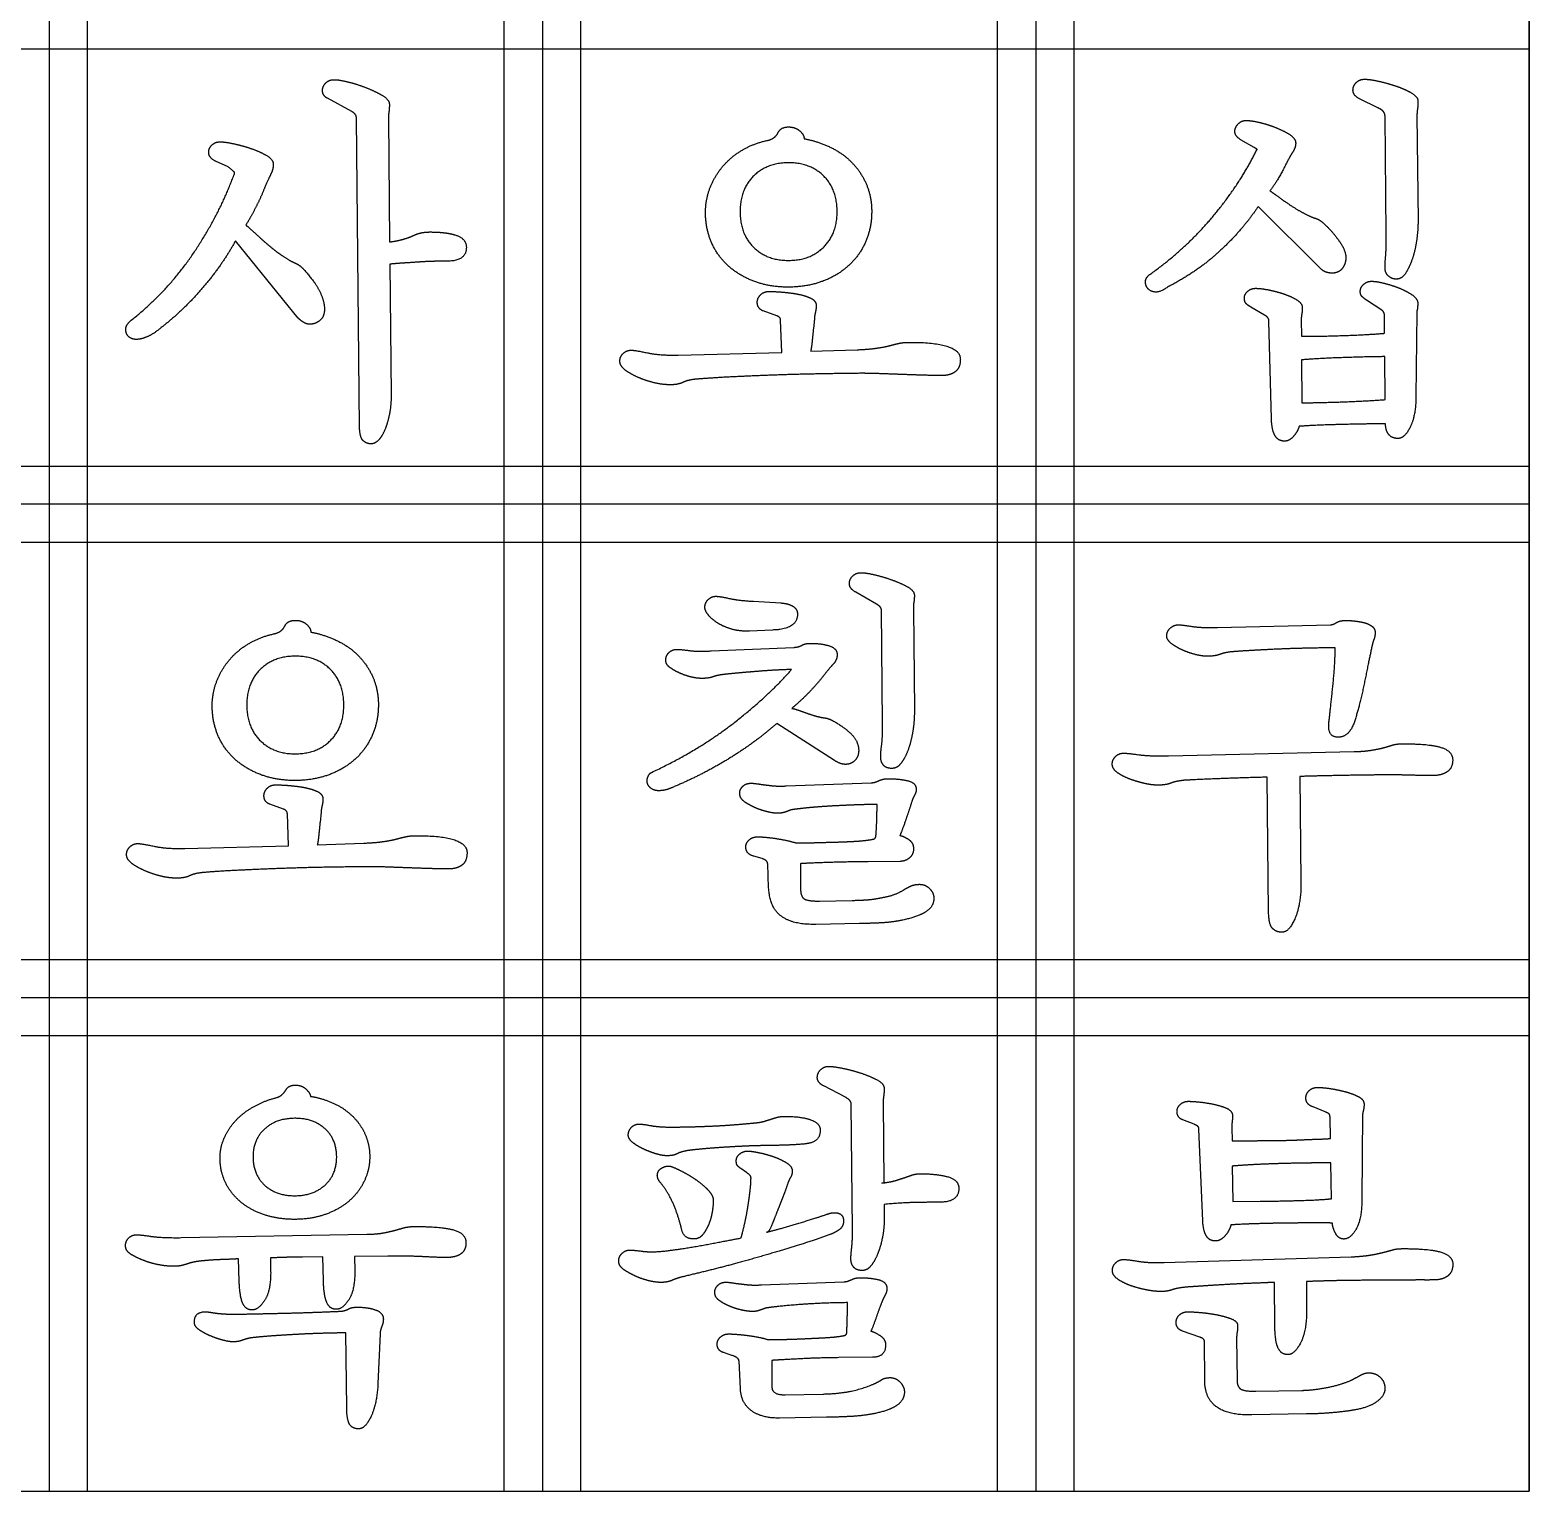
# Model space of a CAD drawing. Header units: millimetres. Extents: x -5 to 270, y -5 to 125.
# Drawn here: x 209.2 to 270, y 0 to 59.2 of the extents above; entities that cross this region are included whole.
import ezdxf

# ---------------------------------------------------------------- set-up
doc = ezdxf.new("R2010")
doc.units = ezdxf.units.MM
doc.layers.get('0').update_dxf_attribs({"linetype": 'CONTINUOUS'})

msp = doc.modelspace()

# ---------------------------------------------------------------- linework, layer by layer
for p, q in [((210, 120), (210, 0)), ((211.55, 120), (211.55, 0)), ((228.45, 0), (228.45, 120)), ((230, 120), (230, 0)), ((231.55, 120), (231.55, 0)), ((248.45, 0), (248.45, 120)), ((250, 120), (250, 0)), ((251.55, 120), (251.55, 0)), ((270, 120), (270, 0)), ((270, 58.45), (150, 58.45)), ((222.27, 55.923), (221.281, 56.455)), ((263.865, 56.076), (263.133, 56.432)), ((222.587, 43.13), (222.461, 55.655)), ((223.756, 55.652), (223.806, 50.633)), ((264.211, 50.945), (264.163, 55.734)), ((265.457, 55.762), (265.5, 51.488)), ((258.862, 54.463), (258.333, 54.765)), ((217.265, 53.677), (216.75, 53.906)), ((261.577, 49.525), (259.019, 52.069)), ((220.101, 47.547), (217.557, 50.679)), ((223.815, 49.733), (223.868, 44.447)), ((264.035, 47.862), (263.407, 48.272)), ((239.5, 47.639), (238.944, 47.841)), ((239.702, 46.152), (239.659, 47.458)), ((241.026, 47.531), (240.985, 47.105)), ((259.276, 47.668), (258.719, 47.994)), ((259.555, 43.465), (259.455, 47.421)), ((260.764, 47.465), (260.771, 46.811)), ((264.145, 46.93), (264.138, 47.665)), ((265.446, 47.772), (265.417, 44.369)), ((240.875, 46.199), (242.762, 46.262)), ((235.504, 46.05), (239.702, 46.152)), ((260.779, 45.853), (260.783, 44.111)), ((264.172, 44.242), (264.155, 45.984)), ((150, 41.55), (270, 41.55)), ((270, 40), (150, 40)), ((270, 38.45), (150, 38.45)), ((238.553, 36.066), (239.661, 35.999)), ((243.547, 35.952), (242.706, 36.433)), ((243.792, 31.11), (243.745, 35.715)), ((245.04, 35.743), (245.081, 31.653)), ((239.334, 34.901), (238.394, 34.86)), ((257.37, 35.005), (261.953, 35.115)), ((236.847, 34.054), (240.191, 34.196)), ((241.845, 29.613), (239.5, 31.111)), ((255.39, 29.805), (262.915, 29.975)), ((239.888, 28.582), (243.331, 28.711)), ((259.441, 23.48), (259.386, 28.935)), ((260.711, 28.966), (260.754, 24.703)), ((219.5, 27.639), (218.944, 27.841)), ((219.702, 26.152), (219.659, 27.458)), ((221.026, 27.531), (220.985, 27.105)), ((215.504, 26.05), (219.702, 26.152)), ((220.875, 26.199), (222.762, 26.262)), ((238.91, 25.634), (238.573, 25.736)), ((239.173, 24.449), (239.133, 25.419)), ((240.458, 25.43), (240.469, 24.376)), ((244.503, 25.524), (243.214, 25.511)), ((241.232, 23.915), (242.562, 23.942)), ((242.86, 23.004), (241.089, 22.97)), ((150, 21.55), (270, 21.55)), ((150, 20), (270, 20)), ((270, 18.45), (150, 18.45)), ((242.285, 15.961), (241.408, 16.418)), ((242.572, 10.607), (242.521, 15.671)), ((243.815, 15.76), (243.848, 12.489)), ((261.736, 15.369), (261.251, 15.57)), ((263.255, 15.287), (263.227, 11.845)), ((256.42, 14.868), (255.967, 15.041)), ((256.773, 10.946), (256.614, 14.671)), ((257.954, 14.735), (257.959, 14.194)), ((261.955, 14.292), (261.932, 15.166)), ((238.281, 12.909), (238.05, 13.068)), ((257.968, 13.172), (257.995, 11.734)), ((261.995, 11.85), (261.967, 13.304)), ((243.848, 12.489), (243.762, 12.484)), ((243.857, 11.619), (243.862, 11.124)), ((257.995, 11.734), (259.103, 11.745)), ((215.36, 10.27), (222.876, 10.406)), ((217.707, 8.503), (217.685, 9.413)), ((218.977, 9.447), (218.983, 8.898)), ((221.096, 9.493), (220.278, 9.485)), ((221.119, 8.533), (221.096, 9.493)), ((223.735, 9.52), (222.388, 9.506)), ((222.388, 9.506), (222.394, 8.93)), ((255.211, 9.262), (262.788, 9.493)), ((238.878, 8.356), (242.215, 8.483)), ((259.697, 6.656), (259.679, 8.459)), ((260.973, 8.491), (260.984, 7.422)), ((222.065, 3.368), (222.035, 6.411)), ((223.418, 6.373), (223.333, 4.356)), ((256.648, 6.24), (255.95, 6.486)), ((256.853, 4.464), (256.837, 6.086)), ((258.146, 6.174), (258.163, 4.506)), ((237.682, 5.499), (237.381, 5.604)), ((238.028, 4.148), (237.971, 5.271)), ((239.296, 5.294), (239.306, 4.211)), ((243.385, 5.42), (242.021, 5.406)), ((239.84, 3.901), (241.371, 3.932)), ((258.926, 4.046), (260.79, 4.08)), ((260.979, 3.124), (258.768, 3.086)), ((241.514, 2.99), (239.619, 2.956)), ((150, 0), (270, 0))]:
    msp.add_line(p, q)
msp.add_lwpolyline([(150, 0), (270, 0), (270, 120), (150, 120)], close=True)
for points in [[(221.215, 57.074), (221.347, 57.209), (221.538, 57.211)], [(221.538, 57.211), (221.749, 57.213), (222.12, 57.12)], [(262.993, 57.092), (263.125, 57.227), (263.316, 57.228)], [(263.316, 57.228), (263.528, 57.231), (263.875, 57.155)], [(263.875, 57.155), (264.222, 57.08), (264.57, 56.966)], [(221.085, 56.764), (221.083, 56.939), (221.215, 57.074)], [(221.281, 56.455), (221.087, 56.566), (221.085, 56.764)], [(222.12, 57.12), (222.49, 57.027), (222.844, 56.89)], [(222.844, 56.89), (223.197, 56.752), (223.495, 56.581)], [(223.495, 56.581), (223.793, 56.41), (223.795, 56.214)], [(262.863, 56.782), (262.861, 56.957), (262.993, 57.092)], [(263.133, 56.432), (262.865, 56.563), (262.863, 56.782)], [(264.57, 56.966), (264.918, 56.851), (265.206, 56.692)], [(265.206, 56.692), (265.495, 56.534), (265.497, 56.338)], [(222.421, 55.792), (222.382, 55.855), (222.27, 55.923)], [(223.795, 56.214), (223.797, 56.035), (223.776, 55.899)], [(264.114, 55.895), (264.066, 55.977), (263.865, 56.076)], [(265.477, 56.016), (265.456, 55.872), (265.457, 55.762)], [(265.497, 56.338), (265.499, 56.16), (265.477, 56.016)], [(222.461, 55.655), (222.46, 55.73), (222.421, 55.792)], [(223.776, 55.899), (223.755, 55.762), (223.756, 55.652)], [(258.073, 55.11), (258.072, 55.268), (258.201, 55.412)], [(258.201, 55.412), (258.331, 55.555), (258.527, 55.557)], [(258.527, 55.557), (258.727, 55.559), (259.052, 55.483)], [(259.052, 55.483), (259.376, 55.407), (259.696, 55.283)], [(264.163, 55.734), (264.162, 55.812), (264.114, 55.895)], [(238.106, 54.357), (238.573, 54.633), (239.132, 54.75)], [(239.132, 54.75), (239.431, 54.813), (239.551, 55.06)], [(239.551, 55.06), (239.664, 55.291), (239.977, 55.294)], [(239.977, 55.294), (240.249, 55.296), (240.435, 55.134)], [(240.435, 55.134), (240.62, 54.971), (240.607, 54.817)], [(240.607, 54.817), (241.096, 54.735), (241.62, 54.496)], [(258.333, 54.765), (258.075, 54.913), (258.073, 55.11)], [(259.696, 55.283), (260.015, 55.159), (260.277, 55)], [(260.277, 55), (260.538, 54.84), (260.54, 54.648)], [(216.47, 54.26), (216.468, 54.439), (216.603, 54.564)], [(216.75, 53.906), (216.472, 54.041), (216.47, 54.26)], [(216.603, 54.564), (216.737, 54.689), (216.924, 54.691)], [(216.924, 54.691), (217.121, 54.693), (217.467, 54.618)], [(217.467, 54.618), (217.814, 54.543), (218.166, 54.427)], [(218.166, 54.427), (218.517, 54.311), (218.802, 54.145)], [(218.802, 54.145), (219.087, 53.98), (219.089, 53.785)], [(237.308, 53.688), (237.638, 54.082), (238.106, 54.357)], [(241.62, 54.496), (242.144, 54.256), (242.523, 53.877)], [(257.198, 51.682), (258.294, 52.997), (258.96, 54.361)], [(258.972, 54.39), (258.954, 54.401), (258.862, 54.463)], [(258.96, 54.361), (258.99, 54.38), (258.972, 54.39)], [(260.424, 54.282), (260.305, 54.1), (260.169, 53.833)], [(260.54, 54.648), (260.542, 54.464), (260.424, 54.282)], [(217.513, 53.457), (217.487, 53.49), (217.265, 53.677)], [(219.089, 53.785), (219.091, 53.583), (218.994, 53.392)], [(236.792, 52.811), (236.977, 53.295), (237.308, 53.688)], [(239.961, 53.841), (239.07, 53.832), (238.537, 53.28)], [(241.395, 53.314), (240.849, 53.85), (239.961, 53.841)], [(242.523, 53.877), (242.903, 53.497), (243.123, 52.997)], [(260.169, 53.833), (259.853, 53.166), (259.498, 52.708)], [(215.823, 50.132), (216.875, 51.675), (217.49, 53.334)], [(217.49, 53.334), (217.54, 53.423), (217.513, 53.457)], [(218.994, 53.392), (218.897, 53.202), (218.721, 52.779)], [(238.537, 53.28), (238.004, 52.729), (238.013, 51.835)], [(241.949, 51.89), (241.94, 52.779), (241.395, 53.314)], [(243.123, 52.997), (243.344, 52.496), (243.35, 51.9)], [(218.721, 52.779), (218.552, 52.37), (218.359, 51.997)], [(236.613, 51.802), (236.608, 52.327), (236.792, 52.811)], [(259.498, 52.708), (259.75, 52.528), (260.139, 52.25)], [(218.359, 51.997), (218.167, 51.624), (217.977, 51.316)], [(236.874, 50.571), (236.62, 51.13), (236.613, 51.802)], [(238.013, 51.835), (238.022, 50.946), (238.568, 50.411)], [(241.422, 50.44), (241.958, 50.988), (241.949, 51.89)], [(243.35, 51.9), (243.357, 51.234), (243.114, 50.662)], [(254.663, 49.34), (256.102, 50.367), (257.198, 51.682)], [(259.019, 52.069), (258.417, 51.163), (257.511, 50.308)], [(260.139, 52.25), (260.528, 51.973), (260.893, 51.787)], [(260.893, 51.787), (261.161, 51.644), (261.323, 51.597)], [(217.977, 51.316), (218.085, 51.233), (218.307, 51.026)], [(261.323, 51.597), (261.485, 51.551), (261.629, 51.427)], [(261.629, 51.427), (261.976, 51.118), (262.273, 50.714)], [(265.5, 51.488), (265.503, 51.166), (265.453, 50.766)], [(217.557, 50.679), (216.993, 49.644), (216.143, 48.676)], [(218.307, 51.026), (218.528, 50.82), (218.713, 50.659)], [(218.713, 50.659), (218.897, 50.498), (219.097, 50.34)], [(223.806, 50.633), (224.052, 50.662), (224.316, 50.732)], [(224.316, 50.732), (224.579, 50.802), (224.704, 50.862)], [(224.704, 50.862), (224.859, 50.942), (225.031, 50.988)], [(225.031, 50.988), (225.203, 51.034), (225.391, 51.036)], [(225.391, 51.036), (225.724, 51.039), (225.986, 51.009)], [(225.986, 51.009), (226.249, 50.98), (226.452, 50.92)], [(226.452, 50.92), (226.913, 50.787), (226.917, 50.419)], [(237.587, 49.618), (237.129, 50.011), (236.874, 50.571)], [(243.114, 50.662), (242.87, 50.089), (242.417, 49.676)], [(262.273, 50.714), (262.57, 50.31), (262.573, 50.015)], [(264.189, 50.071), (264.216, 50.368), (264.211, 50.945)], [(265.453, 50.766), (265.402, 50.367), (265.293, 50.022)], [(213.331, 47.463), (214.771, 48.589), (215.823, 50.132)], [(219.097, 50.34), (219.296, 50.183), (219.438, 50.086)], [(219.438, 50.086), (219.738, 49.88), (219.951, 49.788)], [(225.732, 49.849), (225.484, 49.846), (225.134, 49.828)], [(226.161, 49.853), (225.979, 49.851), (225.732, 49.849)], [(226.917, 50.419), (226.922, 49.861), (226.161, 49.853)], [(238.568, 50.411), (239.113, 49.875), (240.001, 49.884)], [(240.001, 49.884), (240.886, 49.893), (241.422, 50.44)], [(257.511, 50.308), (256.604, 49.453), (255.347, 48.802)], [(262.573, 50.015), (262.576, 49.75), (262.432, 49.561)], [(264.164, 49.58), (264.162, 49.775), (264.189, 50.071)], [(265.293, 50.022), (265.185, 49.678), (265.024, 49.404)], [(219.951, 49.788), (220.164, 49.695), (220.304, 49.542)], [(220.304, 49.542), (220.753, 49.055), (220.957, 48.656)], [(224.499, 49.785), (224.135, 49.763), (223.815, 49.733)], [(225.134, 49.828), (224.864, 49.807), (224.499, 49.785)], [(238.655, 49.01), (238.045, 49.225), (237.587, 49.618)], [(242.417, 49.676), (241.964, 49.263), (241.352, 49.036)], [(254.45, 49.018), (254.448, 49.201), (254.663, 49.34)], [(262.031, 49.37), (261.755, 49.367), (261.577, 49.525)], [(262.432, 49.561), (262.288, 49.373), (262.031, 49.37)], [(264.303, 49.248), (264.166, 49.372), (264.164, 49.58)], [(264.626, 49.127), (264.441, 49.125), (264.303, 49.248)], [(265.024, 49.404), (264.863, 49.129), (264.626, 49.127)], [(216.143, 48.676), (215.292, 47.707), (214.315, 46.983)], [(220.957, 48.656), (221.161, 48.258), (221.165, 47.913)], [(240.012, 48.802), (239.266, 48.795), (238.655, 49.01)], [(238.842, 48.487), (238.974, 48.622), (239.165, 48.624)], [(239.165, 48.624), (239.43, 48.626), (239.756, 48.598)], [(241.352, 49.036), (240.74, 48.81), (240.012, 48.802)], [(254.572, 48.717), (254.452, 48.835), (254.45, 49.018)], [(255.347, 48.802), (254.887, 48.449), (254.572, 48.717)], [(258.46, 48.352), (258.458, 48.518), (258.595, 48.635)], [(258.595, 48.635), (258.732, 48.752), (258.913, 48.753)], [(258.913, 48.753), (259.103, 48.755), (259.418, 48.694)], [(259.418, 48.694), (259.732, 48.633), (260.02, 48.54)], [(263.158, 48.624), (263.156, 48.787), (263.29, 48.912)], [(263.248, 48.401), (263.159, 48.475), (263.158, 48.624)], [(263.29, 48.912), (263.424, 49.037), (263.611, 49.039)], [(263.611, 49.039), (263.807, 49.041), (264.12, 48.962)], [(264.12, 48.962), (264.434, 48.883), (264.721, 48.77)], [(264.721, 48.77), (265.009, 48.657), (265.248, 48.495)], [(238.711, 48.177), (238.71, 48.352), (238.842, 48.487)], [(238.944, 47.841), (238.714, 47.934), (238.711, 48.177)], [(239.756, 48.598), (240.082, 48.569), (240.363, 48.516)], [(240.363, 48.516), (240.644, 48.463), (240.871, 48.357)], [(240.871, 48.357), (241.097, 48.251), (241.099, 48.064)], [(241.099, 48.064), (241.101, 47.914), (241.07, 47.793)], [(258.547, 48.116), (258.461, 48.188), (258.46, 48.352)], [(258.719, 47.994), (258.633, 48.044), (258.547, 48.116)], [(260.02, 48.54), (260.308, 48.447), (260.556, 48.304)], [(260.556, 48.304), (260.803, 48.161), (260.804, 47.981)], [(263.407, 48.272), (263.336, 48.327), (263.248, 48.401)], [(265.248, 48.495), (265.486, 48.334), (265.488, 48.162)], [(265.488, 48.162), (265.49, 47.999), (265.468, 47.893)], [(213.11, 47.104), (213.117, 47.288), (213.331, 47.463)], [(220.347, 47.355), (220.237, 47.413), (220.101, 47.547)], [(220.984, 47.456), (220.8, 47.299), (220.577, 47.297)], [(221.165, 47.913), (221.168, 47.613), (220.984, 47.456)], [(239.659, 47.458), (239.657, 47.588), (239.5, 47.639)], [(241.07, 47.793), (241.039, 47.672), (241.026, 47.531)], [(259.409, 47.562), (259.363, 47.621), (259.276, 47.668)], [(259.455, 47.421), (259.454, 47.503), (259.409, 47.562)], [(260.785, 47.693), (260.763, 47.579), (260.764, 47.465)], [(260.804, 47.981), (260.806, 47.807), (260.785, 47.693)], [(264.138, 47.665), (264.136, 47.794), (264.035, 47.862)], [(265.468, 47.893), (265.446, 47.787), (265.446, 47.772)], [(213.223, 46.797), (213.102, 46.919), (213.11, 47.104)], [(213.712, 46.702), (213.408, 46.634), (213.223, 46.797)], [(214.315, 46.983), (214.017, 46.77), (213.712, 46.702)], [(220.577, 47.297), (220.457, 47.296), (220.347, 47.355)], [(240.985, 47.105), (240.955, 46.795), (240.929, 46.546)], [(260.771, 46.811), (261.497, 46.806), (262.473, 46.839)], [(262.473, 46.839), (263.449, 46.871), (264.145, 46.93)], [(233.27, 46.108), (233.403, 46.243), (233.594, 46.245)], [(233.594, 46.245), (233.744, 46.247), (234.257, 46.137)], [(240.929, 46.546), (240.902, 46.298), (240.875, 46.199)], [(242.762, 46.262), (243.241, 46.281), (243.552, 46.327)], [(243.552, 46.327), (243.862, 46.373), (244.052, 46.422)], [(244.052, 46.422), (244.241, 46.472), (244.427, 46.516)], [(244.427, 46.516), (244.612, 46.561), (244.811, 46.563)], [(244.811, 46.563), (246.937, 46.584), (246.944, 45.882)], [(233.14, 45.796), (233.138, 45.974), (233.27, 46.108)], [(233.372, 45.428), (233.142, 45.593), (233.14, 45.796)], [(234.257, 46.137), (234.77, 46.027), (235.504, 46.05)], [(246.944, 45.882), (246.947, 45.526), (246.738, 45.373)], [(262.468, 45.944), (261.489, 45.911), (260.779, 45.853)], [(264.155, 45.984), (263.447, 45.977), (262.468, 45.944)], [(233.901, 45.135), (233.601, 45.263), (233.372, 45.428)], [(234.541, 44.923), (234.2, 45.007), (233.901, 45.135)], [(236.239, 45.07), (235.893, 45.038), (235.702, 44.942)], [(237.679, 45.162), (236.881, 45.123), (236.239, 45.07)], [(239.354, 45.233), (238.476, 45.201), (237.679, 45.162)], [(241.133, 45.282), (240.232, 45.265), (239.354, 45.233)], [(242.852, 45.307), (242.034, 45.298), (241.133, 45.282)], [(243.71, 45.292), (243.211, 45.31), (242.852, 45.307)], [(244.701, 45.256), (244.209, 45.274), (243.71, 45.292)], [(245.604, 45.226), (245.194, 45.237), (244.701, 45.256)], [(246.219, 45.217), (246.015, 45.215), (245.604, 45.226)], [(246.738, 45.373), (246.529, 45.22), (246.219, 45.217)], [(223.868, 44.447), (223.872, 44.045), (223.804, 43.691)], [(235.2, 44.843), (234.882, 44.84), (234.541, 44.923)], [(235.702, 44.942), (235.51, 44.846), (235.2, 44.843)], [(265.417, 44.369), (265.409, 43.585), (265.182, 43.127)], [(260.783, 44.111), (261.502, 44.118), (262.413, 44.149)], [(262.413, 44.149), (263.323, 44.18), (264.172, 44.242)], [(223.804, 43.691), (223.735, 43.336), (223.632, 43.068)], [(259.71, 42.766), (259.577, 42.977), (259.555, 43.465)], [(260.68, 43.159), (260.627, 42.959), (260.458, 42.76)], [(262.324, 43.23), (261.312, 43.205), (260.68, 43.159)], [(264.182, 43.264), (263.336, 43.256), (262.324, 43.23)], [(264.316, 42.825), (264.185, 42.985), (264.182, 43.264)], [(222.727, 42.581), (222.591, 42.714), (222.587, 43.13)], [(223.067, 42.449), (222.863, 42.447), (222.727, 42.581)], [(223.378, 42.625), (223.226, 42.451), (223.067, 42.449)], [(223.632, 43.068), (223.53, 42.8), (223.378, 42.625)], [(260.098, 42.559), (259.843, 42.556), (259.71, 42.766)], [(260.458, 42.76), (260.289, 42.56), (260.098, 42.559)], [(264.691, 42.667), (264.448, 42.664), (264.316, 42.825)], [(265.182, 43.127), (264.954, 42.669), (264.691, 42.667)], [(242.446, 36.778), (242.444, 36.953), (242.576, 37.088)], [(242.576, 37.088), (242.708, 37.222), (242.899, 37.224)], [(242.899, 37.224), (243.115, 37.226), (243.462, 37.143)], [(243.462, 37.143), (243.81, 37.061), (244.154, 36.939)], [(242.706, 36.433), (242.448, 36.58), (242.446, 36.778)], [(244.154, 36.939), (244.499, 36.818), (244.788, 36.659)], [(244.788, 36.659), (245.078, 36.5), (245.08, 36.304)], [(236.587, 35.824), (236.586, 35.999), (236.718, 36.133)], [(236.718, 36.133), (236.85, 36.267), (237.041, 36.269)], [(237.041, 36.269), (237.177, 36.27), (237.557, 36.186)], [(237.557, 36.186), (237.937, 36.101), (238.553, 36.066)], [(239.661, 35.999), (239.946, 35.984), (240.143, 35.873)], [(240.143, 35.873), (240.339, 35.762), (240.341, 35.551)], [(243.7, 35.832), (243.655, 35.885), (243.547, 35.952)], [(245.06, 36.034), (245.038, 35.898), (245.04, 35.743)], [(245.08, 36.304), (245.081, 36.171), (245.06, 36.034)], [(219.551, 35.06), (219.664, 35.291), (219.977, 35.294)], [(219.977, 35.294), (220.249, 35.296), (220.435, 35.134)], [(236.737, 35.497), (236.589, 35.677), (236.587, 35.824)], [(237.127, 35.172), (236.885, 35.317), (236.737, 35.497)], [(240.341, 35.551), (240.347, 34.929), (239.334, 34.901)], [(243.745, 35.715), (243.745, 35.778), (243.7, 35.832)], [(262.19, 35.201), (262.326, 35.286), (262.555, 35.289)], [(262.555, 35.289), (262.736, 35.291), (262.938, 35.267)], [(262.938, 35.267), (263.139, 35.244), (263.306, 35.204)], [(218.106, 34.357), (218.573, 34.633), (219.132, 34.75)], [(219.132, 34.75), (219.431, 34.813), (219.551, 35.06)], [(220.435, 35.134), (220.62, 34.971), (220.607, 34.817)], [(220.607, 34.817), (221.096, 34.735), (221.62, 34.496)], [(237.684, 34.934), (237.369, 35.026), (237.127, 35.172)], [(238.394, 34.86), (238, 34.842), (237.684, 34.934)], [(255.31, 34.664), (255.308, 34.841), (255.451, 34.976)], [(255.512, 34.345), (255.312, 34.495), (255.31, 34.664)], [(255.451, 34.976), (255.593, 35.112), (255.779, 35.114)], [(255.779, 35.114), (255.911, 35.115), (256.326, 35.049)], [(256.326, 35.049), (256.74, 34.984), (257.37, 35.005)], [(261.953, 35.115), (262.055, 35.116), (262.19, 35.201)], [(263.306, 35.204), (263.472, 35.164), (263.616, 35.067)], [(263.616, 35.067), (263.759, 34.97), (263.76, 34.812)], [(263.76, 34.812), (263.762, 34.647), (263.714, 34.531)], [(217.308, 33.688), (217.638, 34.082), (218.106, 34.357)], [(221.62, 34.496), (222.144, 34.256), (222.523, 33.877)], [(235.134, 33.991), (235.268, 34.117), (235.455, 34.118)], [(235.455, 34.118), (235.584, 34.12), (235.943, 34.07)], [(235.943, 34.07), (236.303, 34.02), (236.847, 34.054)], [(240.191, 34.196), (240.403, 34.211), (240.52, 34.284)], [(240.52, 34.284), (240.637, 34.357), (240.866, 34.36)], [(240.866, 34.36), (241.294, 34.364), (241.621, 34.262)], [(241.621, 34.262), (241.947, 34.16), (241.95, 33.913)], [(255.956, 34.086), (255.713, 34.194), (255.512, 34.345)], [(256.477, 33.907), (256.199, 33.979), (255.956, 34.086)], [(258.601, 34.063), (258.145, 34.036), (257.956, 34.019)], [(259.661, 34.119), (259.056, 34.09), (258.601, 34.063)], [(260.954, 34.163), (260.266, 34.148), (259.661, 34.119)], [(262.139, 34.183), (261.641, 34.178), (260.954, 34.163)], [(262.055, 32.704), (262.145, 33.578), (262.139, 34.183)], [(263.625, 34.215), (263.48, 33.53), (263.314, 32.704)], [(263.714, 34.531), (263.666, 34.416), (263.625, 34.215)], [(216.792, 32.811), (216.977, 33.295), (217.308, 33.688)], [(219.961, 33.841), (219.07, 33.832), (218.537, 33.28)], [(221.395, 33.314), (220.849, 33.85), (219.961, 33.841)], [(222.523, 33.877), (222.903, 33.497), (223.123, 32.997)], [(235.002, 33.671), (235, 33.866), (235.134, 33.991)], [(235.181, 33.374), (235.003, 33.5), (235.002, 33.671)], [(241.789, 33.515), (241.626, 33.348), (241.387, 33.033)], [(241.95, 33.913), (241.952, 33.682), (241.789, 33.515)], [(256.974, 33.838), (256.754, 33.836), (256.477, 33.907)], [(257.469, 33.914), (257.293, 33.842), (256.974, 33.838)], [(257.956, 34.019), (257.646, 33.986), (257.469, 33.914)], [(218.537, 33.28), (218.004, 32.729), (218.013, 31.835)], [(221.949, 31.89), (221.94, 32.779), (221.395, 33.314)], [(223.123, 32.997), (223.344, 32.496), (223.35, 31.9)], [(235.564, 33.157), (235.359, 33.249), (235.181, 33.374)], [(236.015, 33.001), (235.768, 33.065), (235.564, 33.157)], [(236.483, 32.94), (236.263, 32.938), (236.015, 33.001)], [(236.899, 32.999), (236.753, 32.943), (236.483, 32.94)], [(237.258, 33.087), (237.044, 33.056), (236.899, 32.999)], [(237.933, 33.158), (237.526, 33.122), (237.258, 33.087)], [(237.757, 31.132), (239.188, 32.245), (240.1, 33.301)], [(238.745, 33.227), (238.341, 33.194), (237.933, 33.158)], [(239.553, 33.28), (239.15, 33.261), (238.745, 33.227)], [(240.1, 33.301), (239.956, 33.3), (239.553, 33.28)], [(241.387, 33.033), (240.789, 32.283), (240.107, 31.726)], [(216.613, 31.802), (216.608, 32.327), (216.792, 32.811)], [(261.881, 31.101), (261.965, 31.831), (262.055, 32.704)], [(263.314, 32.704), (263.147, 31.879), (262.924, 31.186)], [(216.874, 30.571), (216.62, 31.13), (216.613, 31.802)], [(218.013, 31.835), (218.022, 30.946), (218.568, 30.411)], [(221.422, 30.44), (221.958, 30.988), (221.949, 31.89)], [(223.35, 31.9), (223.357, 31.234), (223.114, 30.662)], [(240.107, 31.726), (240.266, 31.699), (240.524, 31.602)], [(245.081, 31.653), (245.085, 31.216), (245.018, 30.806)], [(234.426, 29.13), (236.325, 30.019), (237.757, 31.132)], [(239.5, 31.111), (238.635, 30.346), (237.546, 29.679)], [(240.524, 31.602), (240.783, 31.505), (241.068, 31.418)], [(241.068, 31.418), (241.28, 31.358), (241.425, 31.343)], [(241.425, 31.343), (241.569, 31.329), (241.766, 31.231)], [(241.766, 31.231), (242.271, 30.947), (242.545, 30.662)], [(243.755, 30.243), (243.797, 30.554), (243.792, 31.11)], [(262.269, 30.556), (261.841, 30.552), (261.881, 31.101)], [(262.924, 31.186), (262.712, 30.561), (262.269, 30.556)], [(217.587, 29.618), (217.129, 30.011), (216.874, 30.571)], [(218.568, 30.411), (219.113, 29.875), (220.001, 29.884)], [(220.001, 29.884), (220.886, 29.893), (221.422, 30.44)], [(223.114, 30.662), (222.87, 30.089), (222.417, 29.676)], [(242.545, 30.662), (242.819, 30.376), (242.823, 30.026)], [(245.018, 30.806), (244.952, 30.395), (244.836, 30.068)], [(242.823, 30.026), (242.825, 29.784), (242.677, 29.622)], [(243.715, 29.745), (243.713, 29.932), (243.755, 30.243)], [(244.836, 30.068), (244.72, 29.741), (244.555, 29.518)], [(253.234, 29.773), (253.366, 29.908), (253.557, 29.91)], [(253.557, 29.91), (253.7, 29.911), (254.176, 29.847)], [(254.176, 29.847), (254.653, 29.782), (255.39, 29.805)], [(262.915, 29.975), (263.281, 29.979), (263.591, 30.027)], [(263.591, 30.027), (263.902, 30.076), (264.081, 30.125)], [(264.081, 30.125), (264.26, 30.174), (264.436, 30.23)], [(264.436, 30.23), (264.613, 30.286), (264.819, 30.288)], [(264.819, 30.288), (265.886, 30.299), (266.394, 30.155)], [(266.394, 30.155), (266.902, 30.011), (266.906, 29.637)], [(218.655, 29.01), (218.045, 29.225), (217.587, 29.618)], [(222.417, 29.676), (221.964, 29.263), (221.352, 29.036)], [(237.546, 29.679), (236.457, 29.012), (235.274, 28.522)], [(242.28, 29.456), (242.096, 29.455), (241.845, 29.613)], [(242.677, 29.622), (242.528, 29.459), (242.28, 29.456)], [(243.823, 29.429), (243.716, 29.569), (243.715, 29.745)], [(244.177, 29.292), (243.93, 29.29), (243.823, 29.429)], [(244.555, 29.518), (244.391, 29.295), (244.177, 29.292)], [(253.103, 29.462), (253.101, 29.638), (253.234, 29.773)], [(253.336, 29.103), (253.105, 29.257), (253.103, 29.462)], [(266.906, 29.637), (266.909, 29.309), (266.683, 29.158)], [(220.012, 28.802), (219.266, 28.795), (218.655, 29.01)], [(218.842, 28.487), (218.974, 28.622), (219.165, 28.624)], [(219.165, 28.624), (219.43, 28.626), (219.756, 28.598)], [(219.756, 28.598), (220.082, 28.569), (220.363, 28.516)], [(221.352, 29.036), (220.74, 28.81), (220.012, 28.802)], [(234.331, 28.549), (234.202, 28.724), (234.261, 28.904)], [(234.261, 28.904), (234.319, 29.083), (234.426, 29.13)], [(238.121, 28.563), (238.245, 28.689), (238.451, 28.691)], [(238.451, 28.691), (238.568, 28.693), (238.874, 28.645)], [(238.874, 28.645), (239.092, 28.616), (239.323, 28.59)], [(239.323, 28.59), (239.555, 28.565), (239.888, 28.582)], [(243.331, 28.711), (243.43, 28.713), (243.494, 28.735)], [(243.494, 28.735), (243.558, 28.758), (243.635, 28.79)], [(243.635, 28.79), (243.71, 28.829), (243.8, 28.851)], [(243.8, 28.851), (243.891, 28.872), (244.014, 28.873)], [(244.014, 28.873), (244.423, 28.878), (244.79, 28.797)], [(244.79, 28.797), (245.156, 28.716), (245.159, 28.443)], [(253.853, 28.846), (253.567, 28.949), (253.336, 29.103)], [(254.441, 28.676), (254.14, 28.743), (253.853, 28.846)], [(254.98, 28.613), (254.742, 28.61), (254.441, 28.676)], [(255.483, 28.696), (255.284, 28.616), (254.98, 28.613)], [(256.012, 28.809), (255.682, 28.776), (255.483, 28.696)], [(257.466, 28.876), (256.527, 28.841), (256.012, 28.809)], [(259.386, 28.935), (258.406, 28.912), (257.466, 28.876)], [(262.225, 29.002), (261.408, 28.986), (260.711, 28.966)], [(263.74, 29.025), (263.043, 29.018), (262.225, 29.002)], [(265.212, 29.017), (264.659, 29.034), (263.74, 29.025)], [(266.151, 29.003), (265.765, 28.999), (265.212, 29.017)], [(266.683, 29.158), (266.456, 29.006), (266.151, 29.003)], [(218.711, 28.177), (218.71, 28.352), (218.842, 28.487)], [(218.944, 27.841), (218.714, 27.934), (218.711, 28.177)], [(220.363, 28.516), (220.644, 28.463), (220.871, 28.357)], [(220.871, 28.357), (221.097, 28.251), (221.099, 28.064)], [(221.099, 28.064), (221.101, 27.914), (221.07, 27.793)], [(234.752, 28.388), (234.486, 28.377), (234.331, 28.549)], [(235.274, 28.522), (235.017, 28.399), (234.752, 28.388)], [(237.998, 28.276), (237.996, 28.436), (238.121, 28.563)], [(238.2, 27.936), (238, 28.075), (237.998, 28.276)], [(244.981, 27.967), (244.843, 27.52), (244.7, 27.115)], [(245.019, 28.073), (244.999, 28.032), (244.981, 27.967)], [(245.068, 28.173), (245.039, 28.114), (245.019, 28.073)], [(245.159, 28.443), (245.16, 28.324), (245.068, 28.173)], [(219.659, 27.458), (219.657, 27.588), (219.5, 27.639)], [(221.07, 27.793), (221.039, 27.672), (221.026, 27.531)], [(238.627, 27.699), (238.4, 27.798), (238.2, 27.936)], [(239.112, 27.536), (238.854, 27.6), (238.627, 27.699)], [(239.525, 27.474), (239.369, 27.473), (239.112, 27.536)], [(239.777, 27.503), (239.683, 27.476), (239.525, 27.474)], [(240.02, 27.587), (239.871, 27.529), (239.777, 27.503)], [(240.253, 27.635), (240.083, 27.619), (240.02, 27.587)], [(240.836, 27.701), (240.477, 27.667), (240.253, 27.635)], [(241.656, 27.762), (241.194, 27.734), (240.836, 27.701)], [(242.641, 27.809), (242.118, 27.789), (241.656, 27.762)], [(243.567, 27.833), (243.163, 27.829), (242.641, 27.809)], [(243.558, 27.224), (243.569, 27.599), (243.567, 27.833)], [(220.985, 27.105), (220.955, 26.795), (220.929, 26.546)], [(243.521, 26.546), (243.547, 26.85), (243.558, 27.224)], [(244.7, 27.115), (244.557, 26.71), (244.495, 26.576)], [(213.27, 26.108), (213.403, 26.243), (213.594, 26.245)], [(213.594, 26.245), (213.744, 26.247), (214.257, 26.137)], [(214.257, 26.137), (214.77, 26.027), (215.504, 26.05)], [(220.929, 26.546), (220.902, 26.298), (220.875, 26.199)], [(222.762, 26.262), (223.241, 26.281), (223.552, 26.327)], [(223.552, 26.327), (223.862, 26.373), (224.052, 26.422)], [(224.052, 26.422), (224.241, 26.472), (224.427, 26.516)], [(224.427, 26.516), (224.612, 26.561), (224.811, 26.563)], [(224.811, 26.563), (226.937, 26.584), (226.944, 25.882)], [(238.247, 26.1), (238.245, 26.264), (238.379, 26.39)], [(238.379, 26.39), (238.513, 26.515), (238.701, 26.517)], [(238.701, 26.517), (238.999, 26.52), (239.454, 26.453)], [(239.454, 26.453), (239.909, 26.385), (240.29, 26.27)], [(240.29, 26.27), (240.808, 26.275), (241.178, 26.286)], [(241.178, 26.286), (241.549, 26.296), (241.942, 26.307)], [(241.942, 26.307), (242.335, 26.319), (242.657, 26.337)], [(242.657, 26.337), (242.979, 26.355), (243.202, 26.387)], [(243.202, 26.387), (243.43, 26.416), (243.471, 26.446)], [(243.471, 26.446), (243.512, 26.477), (243.521, 26.546)], [(244.495, 26.576), (244.64, 26.546), (244.842, 26.415)], [(244.842, 26.415), (245.044, 26.283), (245.046, 26.048)], [(213.14, 25.796), (213.138, 25.974), (213.27, 26.108)], [(213.372, 25.428), (213.142, 25.593), (213.14, 25.796)], [(226.944, 25.882), (226.947, 25.526), (226.738, 25.373)], [(238.573, 25.736), (238.25, 25.81), (238.247, 26.1)], [(239.133, 25.419), (239.132, 25.567), (238.91, 25.634)], [(244.888, 25.669), (244.727, 25.526), (244.503, 25.524)], [(245.046, 26.048), (245.049, 25.811), (244.888, 25.669)], [(213.901, 25.135), (213.601, 25.263), (213.372, 25.428)], [(214.541, 24.923), (214.2, 25.007), (213.901, 25.135)], [(215.2, 24.843), (214.882, 24.84), (214.541, 24.923)], [(215.702, 24.942), (215.51, 24.846), (215.2, 24.843)], [(216.239, 25.07), (215.893, 25.038), (215.702, 24.942)], [(217.679, 25.162), (216.881, 25.123), (216.239, 25.07)], [(219.354, 25.233), (218.476, 25.201), (217.679, 25.162)], [(221.133, 25.282), (220.232, 25.265), (219.354, 25.233)], [(222.852, 25.307), (222.034, 25.298), (221.133, 25.282)], [(223.71, 25.292), (223.211, 25.31), (222.852, 25.307)], [(224.701, 25.256), (224.209, 25.274), (223.71, 25.292)], [(225.604, 25.226), (225.194, 25.237), (224.701, 25.256)], [(226.219, 25.217), (226.015, 25.215), (225.604, 25.226)], [(226.738, 25.373), (226.529, 25.22), (226.219, 25.217)], [(241.642, 25.48), (240.887, 25.457), (240.458, 25.43)], [(243.214, 25.511), (242.398, 25.503), (241.642, 25.48)], [(239.692, 23.296), (239.215, 23.645), (239.173, 24.449)], [(240.469, 24.376), (240.472, 24.105), (240.61, 24.008)], [(243.88, 24.078), (244.291, 24.151), (244.629, 24.355)], [(244.629, 24.355), (244.797, 24.461), (244.941, 24.526)], [(244.941, 24.526), (245.086, 24.591), (245.286, 24.593)], [(245.286, 24.593), (245.52, 24.595), (245.694, 24.424)], [(245.694, 24.424), (245.868, 24.253), (245.87, 24.035)], [(260.754, 24.703), (260.763, 23.812), (260.522, 23.233)], [(240.61, 24.008), (240.748, 23.91), (241.232, 23.915)], [(242.562, 23.942), (242.929, 23.947), (243.218, 23.971)], [(243.218, 23.971), (243.507, 23.995), (243.88, 24.078)], [(245.87, 24.035), (245.874, 23.693), (245.554, 23.485)], [(241.089, 22.97), (240.168, 22.946), (239.692, 23.296)], [(244.616, 23.145), (244.246, 23.064), (243.823, 23.036)], [(245.554, 23.485), (245.235, 23.277), (244.616, 23.145)], [(259.605, 22.803), (259.446, 22.958), (259.441, 23.48)], [(260.522, 23.233), (260.281, 22.653), (259.983, 22.65)], [(243.823, 23.036), (243.4, 23.009), (242.86, 23.004)], [(259.983, 22.65), (259.764, 22.648), (259.605, 22.803)], [(241.145, 16.764), (241.144, 16.94), (241.276, 17.075)], [(241.276, 17.075), (241.408, 17.209), (241.599, 17.211)], [(241.599, 17.211), (241.807, 17.213), (242.172, 17.138)], [(242.172, 17.138), (242.537, 17.062), (242.889, 16.949)], [(219.592, 16.244), (219.703, 16.45), (219.966, 16.453)], [(219.966, 16.453), (220.24, 16.456), (220.417, 16.292)], [(241.408, 16.418), (241.148, 16.545), (241.145, 16.764)], [(242.889, 16.949), (243.242, 16.835), (243.547, 16.678)], [(243.547, 16.678), (243.853, 16.52), (243.855, 16.322)], [(218.261, 15.562), (218.684, 15.808), (219.189, 15.94)], [(219.189, 15.94), (219.333, 15.977), (219.43, 16.057)], [(219.43, 16.057), (219.526, 16.138), (219.592, 16.244)], [(220.417, 16.292), (220.593, 16.129), (220.595, 15.998)], [(220.595, 15.998), (221.017, 15.942), (221.481, 15.739)], [(242.48, 15.809), (242.441, 15.872), (242.285, 15.961)], [(242.521, 15.671), (242.52, 15.746), (242.48, 15.809)], [(243.835, 16.006), (243.814, 15.87), (243.815, 15.76)], [(243.855, 16.322), (243.856, 16.143), (243.835, 16.006)], [(260.953, 15.928), (260.951, 16.107), (261.086, 16.232)], [(261.251, 15.57), (260.956, 15.664), (260.953, 15.928)], [(261.086, 16.232), (261.22, 16.357), (261.407, 16.359)], [(261.407, 16.359), (261.612, 16.361), (261.916, 16.317)], [(261.916, 16.317), (262.22, 16.274), (262.521, 16.195)], [(262.521, 16.195), (262.822, 16.117), (263.066, 15.998)], [(263.066, 15.998), (263.31, 15.879), (263.312, 15.677)], [(217.547, 14.996), (217.837, 15.317), (218.261, 15.562)], [(221.481, 15.739), (221.945, 15.537), (222.28, 15.216)], [(222.28, 15.216), (222.615, 14.895), (222.805, 14.476)], [(255.728, 15.379), (255.726, 15.543), (255.86, 15.669)], [(255.967, 15.041), (255.73, 15.137), (255.728, 15.379)], [(255.86, 15.669), (255.994, 15.795), (256.181, 15.797)], [(256.181, 15.797), (256.462, 15.799), (256.912, 15.733)], [(256.912, 15.733), (257.361, 15.667), (257.679, 15.543)], [(257.679, 15.543), (257.977, 15.431), (257.979, 15.22)], [(257.979, 15.22), (257.981, 15.087), (257.966, 14.996)], [(261.904, 15.273), (261.878, 15.31), (261.736, 15.369)], [(261.932, 15.166), (261.931, 15.237), (261.904, 15.273)], [(263.284, 15.428), (263.255, 15.314), (263.255, 15.287)], [(263.312, 15.677), (263.313, 15.542), (263.284, 15.428)], [(217.091, 14.286), (217.257, 14.675), (217.547, 14.996)], [(218.727, 14.667), (218.262, 14.235), (218.269, 13.53)], [(219.949, 15.108), (219.192, 15.1), (218.727, 14.667)], [(221.178, 14.691), (220.703, 15.116), (219.949, 15.108)], [(221.66, 13.564), (221.652, 14.266), (221.178, 14.691)], [(233.481, 14.428), (233.48, 14.6), (233.602, 14.736)], [(233.602, 14.736), (233.724, 14.873), (233.935, 14.875)], [(233.935, 14.875), (234.047, 14.876), (234.404, 14.811)], [(234.404, 14.811), (234.761, 14.747), (235.316, 14.752)], [(235.316, 14.752), (235.748, 14.757), (236.112, 14.767)], [(236.112, 14.767), (236.476, 14.777), (236.925, 14.797)], [(236.925, 14.797), (237.373, 14.817), (237.808, 14.852)], [(237.808, 14.852), (238.243, 14.886), (238.598, 14.921)], [(238.598, 14.921), (238.829, 14.939), (238.993, 14.988)], [(238.993, 14.988), (239.157, 15.038), (239.266, 15.074)], [(239.266, 15.074), (239.375, 15.11), (239.503, 15.146)], [(239.503, 15.146), (239.631, 15.182), (239.8, 15.184)], [(239.8, 15.184), (240.491, 15.191), (240.876, 15.048)], [(241.264, 14.634), (241.268, 14.186), (240.809, 14.097)], [(240.876, 15.048), (241.261, 14.906), (241.264, 14.634)], [(256.587, 14.772), (256.561, 14.805), (256.42, 14.868)], [(256.614, 14.671), (256.613, 14.74), (256.587, 14.772)], [(257.966, 14.996), (257.952, 14.905), (257.954, 14.735)], [(216.929, 13.489), (216.925, 13.896), (217.091, 14.286)], [(222.805, 14.476), (222.995, 14.058), (222.999, 13.596)], [(233.682, 14.111), (233.483, 14.259), (233.481, 14.428)], [(234.126, 13.851), (233.88, 13.963), (233.682, 14.111)], [(238.902, 14), (238.603, 13.997), (238.18, 13.977)], [(240.033, 14.027), (239.493, 14.006), (238.902, 14)], [(240.809, 14.097), (240.573, 14.048), (240.033, 14.027)], [(257.959, 14.194), (257.997, 14.192), (258.318, 14.195)], [(258.318, 14.195), (258.639, 14.198), (259.109, 14.203)], [(259.109, 14.203), (259.442, 14.206), (259.877, 14.211)], [(259.877, 14.211), (260.311, 14.215), (260.693, 14.233)], [(260.693, 14.233), (261.074, 14.252), (261.438, 14.263)], [(261.438, 14.263), (261.802, 14.274), (261.955, 14.292)], [(217.166, 12.474), (216.935, 12.933), (216.929, 13.489)], [(218.269, 13.53), (218.276, 12.811), (218.751, 12.387)], [(221.2, 12.413), (221.667, 12.848), (221.66, 13.564)], [(222.999, 13.596), (223.005, 13.047), (222.782, 12.572)], [(234.621, 13.664), (234.372, 13.739), (234.126, 13.851)], [(235.07, 13.59), (234.87, 13.588), (234.621, 13.664)], [(235.47, 13.674), (235.323, 13.593), (235.07, 13.59)], [(235.902, 13.801), (235.617, 13.755), (235.47, 13.674)], [(236.525, 13.869), (236.143, 13.834), (235.902, 13.801)], [(237.332, 13.93), (236.907, 13.903), (236.525, 13.869)], [(238.18, 13.977), (237.757, 13.958), (237.332, 13.93)], [(237.859, 13.377), (237.857, 13.543), (237.994, 13.659)], [(237.925, 13.17), (237.86, 13.233), (237.859, 13.377)], [(237.994, 13.659), (238.131, 13.776), (238.312, 13.778)], [(238.312, 13.778), (238.475, 13.779), (238.775, 13.718)], [(238.775, 13.718), (239.075, 13.656), (239.359, 13.557)], [(239.359, 13.557), (239.644, 13.458), (239.885, 13.313)], [(234.762, 12.531), (234.651, 12.67), (234.66, 12.811)], [(234.66, 12.811), (234.668, 12.952), (234.763, 13.037)], [(234.763, 13.037), (234.857, 13.121), (235.002, 13.16)], [(235.002, 13.16), (235.148, 13.199), (235.301, 13.127)], [(235.301, 13.127), (235.558, 13.018), (235.831, 12.865)], [(235.831, 12.865), (236.104, 12.713), (236.347, 12.53)], [(238.05, 13.068), (237.991, 13.106), (237.925, 13.17)], [(238.43, 12.78), (238.404, 12.818), (238.281, 12.909)], [(238.457, 12.702), (238.456, 12.742), (238.43, 12.78)], [(239.885, 13.313), (240.126, 13.168), (240.128, 12.976)], [(240.128, 12.976), (240.13, 12.827), (240.068, 12.729)], [(244.666, 12.698), (244.823, 12.752), (244.971, 12.805)], [(244.971, 12.805), (245.12, 12.857), (245.312, 12.859)], [(245.312, 12.859), (245.922, 12.865), (246.401, 12.748)], [(258.37, 13.201), (257.993, 13.175), (257.968, 13.172)], [(259.223, 13.247), (258.746, 13.227), (258.37, 13.201)], [(260.189, 13.279), (259.699, 13.267), (259.223, 13.247)], [(261.028, 13.295), (260.68, 13.291), (260.189, 13.279)], [(261.582, 13.3), (261.301, 13.298), (261.028, 13.295)], [(261.967, 13.304), (261.862, 13.303), (261.582, 13.3)], [(217.803, 11.688), (217.397, 12.014), (217.166, 12.474)], [(218.751, 12.387), (219.225, 11.963), (219.98, 11.971)], [(219.98, 11.971), (220.733, 11.978), (221.2, 12.413)], [(222.782, 12.572), (222.558, 12.096), (222.159, 11.754)], [(235.297, 11.659), (235.074, 12.166), (234.762, 12.531)], [(236.347, 12.53), (236.591, 12.347), (236.757, 12.159)], [(236.757, 12.159), (236.924, 11.97), (236.925, 11.789)], [(238.334, 11.541), (238.392, 11.91), (238.425, 12.208)], [(238.425, 12.208), (238.459, 12.506), (238.457, 12.702)], [(239.933, 12.427), (239.847, 12.161), (239.738, 11.886)], [(240.068, 12.729), (240.007, 12.632), (239.933, 12.427)], [(243.762, 12.484), (244.083, 12.518), (244.296, 12.58)], [(244.296, 12.58), (244.509, 12.643), (244.666, 12.698)], [(246.883, 12.273), (246.888, 11.715), (246.142, 11.708)], [(246.401, 12.748), (246.879, 12.631), (246.883, 12.273)], [(218.768, 11.183), (218.209, 11.361), (217.803, 11.688)], [(222.159, 11.754), (221.76, 11.411), (221.207, 11.215)], [(235.636, 10.635), (235.52, 11.152), (235.297, 11.659)], [(236.925, 11.789), (236.928, 11.558), (236.881, 11.292)], [(239.738, 11.886), (239.629, 11.61), (239.511, 11.313)], [(245.275, 11.699), (244.727, 11.694), (243.857, 11.619)], [(246.142, 11.708), (245.824, 11.705), (245.275, 11.699)], [(259.103, 11.745), (260.099, 11.755), (260.879, 11.782)], [(260.879, 11.782), (261.658, 11.808), (261.995, 11.85)], [(263.227, 11.845), (263.219, 10.996), (262.986, 10.607)], [(219.99, 11.012), (219.327, 11.006), (218.768, 11.183)], [(221.207, 11.215), (220.654, 11.019), (219.99, 11.012)], [(236.881, 11.292), (236.834, 11.026), (236.738, 10.796)], [(238.197, 10.825), (238.275, 11.171), (238.334, 11.541)], [(239.511, 11.313), (239.393, 11.017), (239.283, 10.747)], [(240.353, 10.844), (241.041, 11.05), (241.537, 11.216)], [(241.537, 11.216), (241.785, 11.317), (241.982, 11.266)], [(241.982, 11.266), (242.179, 11.214), (242.206, 11.011)], [(242.206, 11.011), (242.228, 10.747), (242.057, 10.612)], [(243.862, 11.124), (243.866, 10.723), (243.797, 10.345)], [(256.919, 10.337), (256.794, 10.542), (256.773, 10.946)], [(213.231, 10.261), (213.365, 10.387), (213.552, 10.388)], [(213.552, 10.388), (213.684, 10.39), (214.109, 10.326)], [(222.876, 10.406), (223.285, 10.412), (223.565, 10.465)], [(223.565, 10.465), (223.845, 10.518), (224.061, 10.58)], [(224.061, 10.58), (224.278, 10.643), (224.43, 10.681)], [(224.43, 10.681), (224.582, 10.718), (224.769, 10.72)], [(224.769, 10.72), (225.814, 10.731), (226.356, 10.596)], [(226.356, 10.596), (226.898, 10.462), (226.901, 10.07)], [(236.15, 10.216), (235.717, 10.212), (235.636, 10.635)], [(236.5, 10.392), (236.358, 10.218), (236.15, 10.216)], [(236.738, 10.796), (236.641, 10.565), (236.5, 10.392)], [(238.054, 10.257), (238.119, 10.478), (238.197, 10.825)], [(239.092, 10.488), (239.665, 10.638), (240.353, 10.844)], [(239.283, 10.747), (239.173, 10.476), (239.092, 10.488)], [(241.612, 10.378), (241, 10.157), (240.287, 9.937)], [(242.057, 10.612), (241.886, 10.477), (241.612, 10.378)], [(242.541, 9.873), (242.576, 10.169), (242.572, 10.607)], [(243.797, 10.345), (243.729, 9.966), (243.612, 9.661)], [(257.3, 10.135), (257.045, 10.133), (256.919, 10.337)], [(257.675, 10.344), (257.491, 10.137), (257.3, 10.135)], [(257.917, 10.788), (257.86, 10.551), (257.675, 10.344)], [(258.35, 10.811), (257.948, 10.792), (257.917, 10.788)], [(259.259, 10.843), (258.753, 10.83), (258.35, 10.811)], [(260.287, 10.861), (259.764, 10.855), (259.259, 10.843)], [(261.189, 10.87), (260.81, 10.866), (260.287, 10.861)], [(261.781, 10.868), (261.561, 10.874), (261.189, 10.87)], [(262.027, 10.861), (262.002, 10.863), (261.781, 10.868)], [(262.162, 10.432), (262.04, 10.652), (262.027, 10.861)], [(262.5, 10.215), (262.284, 10.213), (262.162, 10.432)], [(262.986, 10.607), (262.752, 10.218), (262.5, 10.215)], [(213.098, 9.938), (213.096, 10.135), (213.231, 10.261)], [(213.333, 9.587), (213.101, 9.726), (213.098, 9.938)], [(214.109, 10.326), (214.534, 10.262), (215.36, 10.27)], [(226.901, 10.07), (226.905, 9.758), (226.694, 9.614)], [(233.223, 9.63), (233.355, 9.764), (233.546, 9.766)], [(233.546, 9.766), (233.687, 9.767), (234.066, 9.718)], [(234.066, 9.718), (234.446, 9.669), (235, 9.733)], [(235, 9.733), (235.687, 9.813), (236.525, 9.968)], [(236.525, 9.968), (237.363, 10.122), (238.054, 10.257)], [(240.287, 9.937), (239.574, 9.716), (238.759, 9.48)], [(242.508, 9.393), (242.507, 9.577), (242.541, 9.873)], [(264.075, 9.668), (264.302, 9.726), (264.462, 9.774)], [(264.462, 9.774), (264.621, 9.822), (264.824, 9.824)], [(264.824, 9.824), (265.891, 9.835), (266.399, 9.691)], [(213.852, 9.338), (213.566, 9.448), (213.333, 9.587)], [(214.471, 9.166), (214.138, 9.228), (213.852, 9.338)], [(215.081, 9.108), (214.804, 9.105), (214.471, 9.166)], [(215.356, 9.137), (215.238, 9.11), (215.081, 9.108)], [(215.604, 9.208), (215.473, 9.164), (215.356, 9.137)], [(215.895, 9.285), (215.735, 9.251), (215.604, 9.208)], [(216.316, 9.338), (216.054, 9.318), (215.895, 9.285)], [(217.066, 9.383), (216.687, 9.372), (216.316, 9.338)], [(217.685, 9.413), (217.446, 9.395), (217.066, 9.383)], [(219.554, 9.47), (219.192, 9.459), (218.977, 9.447)], [(220.278, 9.485), (219.917, 9.481), (219.554, 9.47)], [(225.217, 9.496), (224.634, 9.529), (223.735, 9.52)], [(226.161, 9.467), (225.801, 9.463), (225.217, 9.496)], [(226.694, 9.614), (226.483, 9.47), (226.161, 9.467)], [(233.093, 9.32), (233.091, 9.495), (233.223, 9.63)], [(233.308, 8.972), (233.095, 9.116), (233.093, 9.32)], [(238.759, 9.48), (237.945, 9.244), (237.205, 9.055)], [(242.617, 9.077), (242.51, 9.216), (242.508, 9.393)], [(243.339, 9.149), (243.183, 8.942), (242.971, 8.94)], [(243.612, 9.661), (243.495, 9.355), (243.339, 9.149)], [(253.109, 8.937), (253.107, 9.112), (253.239, 9.247)], [(253.239, 9.247), (253.371, 9.382), (253.562, 9.384)], [(253.562, 9.384), (253.71, 9.385), (254.155, 9.313)], [(254.155, 9.313), (254.6, 9.241), (255.211, 9.262)], [(262.788, 9.493), (263.252, 9.512), (263.549, 9.561)], [(263.549, 9.561), (263.847, 9.609), (264.075, 9.668)], [(266.399, 9.691), (266.907, 9.548), (266.91, 9.204)], [(266.91, 9.204), (266.914, 8.864), (266.695, 8.711)], [(218.983, 8.898), (218.991, 8.107), (218.739, 7.725)], [(221.259, 7.64), (221.141, 7.918), (221.119, 8.533)], [(222.394, 8.93), (222.402, 8.136), (222.15, 7.752)], [(233.782, 8.708), (233.52, 8.827), (233.308, 8.972)], [(234.325, 8.522), (234.043, 8.589), (233.782, 8.708)], [(234.818, 8.456), (234.607, 8.454), (234.325, 8.522)], [(235.255, 8.54), (235.082, 8.459), (234.818, 8.456)], [(235.758, 8.702), (235.428, 8.62), (235.255, 8.54)], [(237.205, 9.055), (236.466, 8.867), (235.758, 8.702)], [(242.377, 8.508), (242.441, 8.53), (242.518, 8.562)], [(242.518, 8.562), (242.593, 8.601), (242.684, 8.623)], [(242.971, 8.94), (242.724, 8.938), (242.617, 9.077)], [(242.684, 8.623), (242.775, 8.645), (242.898, 8.646)], [(242.898, 8.646), (243.265, 8.649), (243.614, 8.568)], [(243.614, 8.568), (243.964, 8.487), (243.967, 8.215)], [(253.344, 8.576), (253.111, 8.732), (253.109, 8.937)], [(253.862, 8.321), (253.578, 8.42), (253.344, 8.576)], [(261.919, 8.52), (261.412, 8.507), (260.973, 8.491)], [(262.759, 8.536), (262.426, 8.533), (261.919, 8.52)], [(264.054, 8.545), (263.502, 8.544), (262.759, 8.536)], [(265.017, 8.551), (264.607, 8.547), (264.054, 8.545)], [(265.699, 8.554), (265.428, 8.555), (265.017, 8.551)], [(266.171, 8.555), (265.971, 8.553), (265.699, 8.554)], [(266.695, 8.711), (266.477, 8.558), (266.171, 8.555)], [(217.847, 7.614), (217.73, 7.891), (217.707, 8.503)], [(236.987, 8.05), (236.986, 8.21), (237.11, 8.336)], [(237.191, 7.71), (236.989, 7.849), (236.987, 8.05)], [(237.11, 8.336), (237.235, 8.463), (237.441, 8.465)], [(237.441, 8.465), (237.543, 8.466), (237.847, 8.418)], [(237.847, 8.418), (238.064, 8.39), (238.304, 8.364)], [(238.304, 8.364), (238.545, 8.338), (238.878, 8.356)], [(242.215, 8.483), (242.313, 8.485), (242.377, 8.508)], [(243.907, 7.97), (243.847, 7.855), (243.78, 7.704)], [(243.967, 8.215), (243.968, 8.085), (243.907, 7.97)], [(254.479, 8.153), (254.147, 8.221), (253.862, 8.321)], [(255.106, 8.088), (254.811, 8.085), (254.479, 8.153)], [(255.552, 8.164), (255.346, 8.091), (255.106, 8.088)], [(256.185, 8.271), (255.758, 8.238), (255.552, 8.164)], [(256.832, 8.314), (256.431, 8.287), (256.185, 8.271)], [(257.733, 8.37), (257.234, 8.341), (256.832, 8.314)], [(258.761, 8.419), (258.232, 8.399), (257.733, 8.37)], [(259.679, 8.459), (259.29, 8.439), (258.761, 8.419)], [(218.237, 7.341), (217.965, 7.338), (217.847, 7.614)], [(218.739, 7.725), (218.487, 7.343), (218.237, 7.341)], [(221.649, 7.366), (221.376, 7.363), (221.259, 7.64)], [(222.15, 7.752), (221.898, 7.368), (221.649, 7.366)], [(221.812, 7.287), (222.008, 7.303), (222.132, 7.376)], [(222.132, 7.376), (222.257, 7.449), (222.467, 7.451)], [(222.467, 7.451), (222.902, 7.456), (223.225, 7.345)], [(223.225, 7.345), (223.549, 7.235), (223.551, 6.975)], [(237.624, 7.477), (237.392, 7.57), (237.191, 7.71)], [(238.104, 7.33), (237.855, 7.384), (237.624, 7.477)], [(238.53, 7.279), (238.352, 7.277), (238.104, 7.33)], [(238.735, 7.303), (238.663, 7.28), (238.53, 7.279)], [(238.933, 7.368), (238.806, 7.327), (238.735, 7.303)], [(239.039, 7.408), (238.999, 7.395), (238.933, 7.368)], [(239.217, 7.437), (239.08, 7.421), (239.039, 7.408)], [(240.539, 7.565), (239.679, 7.504), (239.217, 7.437)], [(242.374, 7.636), (241.399, 7.626), (240.539, 7.565)], [(242.359, 6.951), (242.364, 7.157), (242.369, 7.378)], [(242.369, 7.378), (242.375, 7.6), (242.374, 7.636)], [(243.78, 7.704), (243.644, 7.362), (243.513, 6.981)], [(260.984, 7.422), (260.994, 6.479), (260.739, 6.004)], [(215.889, 6.836), (215.885, 7.261), (216.328, 7.266)], [(216.101, 6.524), (215.891, 6.663), (215.889, 6.836)], [(216.328, 7.266), (216.4, 7.267), (216.51, 7.249)], [(216.51, 7.249), (216.62, 7.232), (216.763, 7.211)], [(216.763, 7.211), (216.907, 7.191), (217.107, 7.179)], [(217.107, 7.179), (217.308, 7.168), (217.663, 7.171)], [(217.663, 7.171), (218.189, 7.176), (218.645, 7.188)], [(218.645, 7.188), (219.101, 7.199), (219.676, 7.212)], [(219.676, 7.212), (220.251, 7.226), (220.818, 7.247)], [(220.818, 7.247), (221.386, 7.268), (221.812, 7.287)], [(223.551, 6.975), (223.553, 6.823), (223.491, 6.681)], [(242.347, 6.595), (242.353, 6.746), (242.359, 6.951)], [(243.513, 6.981), (243.383, 6.599), (243.317, 6.482)], [(255.692, 6.832), (255.691, 7.012), (255.825, 7.137)], [(255.95, 6.486), (255.695, 6.568), (255.692, 6.832)], [(255.825, 7.137), (255.959, 7.262), (256.146, 7.264)], [(256.146, 7.264), (256.334, 7.266), (256.668, 7.238)], [(256.668, 7.238), (257.002, 7.209), (257.317, 7.149)], [(257.317, 7.149), (257.632, 7.09), (257.908, 6.988)], [(257.908, 6.988), (258.184, 6.887), (258.186, 6.706)], [(258.186, 6.706), (258.188, 6.543), (258.166, 6.436)], [(216.55, 6.284), (216.312, 6.384), (216.101, 6.524)], [(217.044, 6.114), (216.789, 6.183), (216.55, 6.284)], [(217.477, 6.047), (217.299, 6.045), (217.044, 6.114)], [(217.863, 6.121), (217.693, 6.049), (217.477, 6.047)], [(218.309, 6.222), (218.032, 6.192), (217.863, 6.121)], [(219.13, 6.292), (218.641, 6.257), (218.309, 6.222)], [(220.164, 6.355), (219.62, 6.326), (219.13, 6.292)], [(221.244, 6.396), (220.708, 6.383), (220.164, 6.355)], [(222.035, 6.411), (221.78, 6.409), (221.244, 6.396)], [(223.491, 6.681), (223.43, 6.539), (223.418, 6.373)], [(237.084, 5.95), (237.083, 6.114), (237.217, 6.239)], [(237.217, 6.239), (237.351, 6.364), (237.538, 6.366)], [(237.538, 6.366), (237.829, 6.369), (238.304, 6.309)], [(238.304, 6.309), (238.779, 6.25), (239.158, 6.135)], [(239.158, 6.135), (239.611, 6.14), (239.967, 6.15)], [(239.967, 6.15), (240.323, 6.16), (240.724, 6.179)], [(240.724, 6.179), (241.126, 6.198), (241.463, 6.216)], [(241.463, 6.216), (241.801, 6.234), (242.023, 6.266)], [(242.023, 6.266), (242.252, 6.296), (242.293, 6.326)], [(242.293, 6.326), (242.334, 6.357), (242.341, 6.413)], [(242.341, 6.413), (242.341, 6.445), (242.347, 6.595)], [(243.317, 6.482), (243.441, 6.458), (243.676, 6.311)], [(243.676, 6.311), (243.911, 6.164), (243.914, 5.928)], [(256.837, 6.086), (256.836, 6.172), (256.648, 6.24)], [(258.166, 6.436), (258.144, 6.33), (258.146, 6.174)], [(259.833, 5.785), (259.703, 6.046), (259.697, 6.656)], [(237.381, 5.604), (237.087, 5.675), (237.084, 5.95)], [(237.971, 5.271), (237.969, 5.406), (237.682, 5.499)], [(243.914, 5.928), (243.919, 5.426), (243.385, 5.42)], [(260.227, 5.528), (259.962, 5.525), (259.833, 5.785)], [(260.739, 6.004), (260.485, 5.53), (260.227, 5.528)], [(240.473, 5.36), (239.724, 5.322), (239.296, 5.294)], [(242.021, 5.406), (241.222, 5.398), (240.473, 5.36)], [(223.333, 4.356), (223.293, 3.552), (223.06, 3.038)], [(241.371, 3.932), (242.516, 3.943), (243.426, 4.334)], [(243.426, 4.334), (243.614, 4.417), (243.743, 4.505)], [(243.743, 4.505), (243.873, 4.594), (244.091, 4.596)], [(244.091, 4.596), (244.326, 4.598), (244.5, 4.417)], [(244.5, 4.417), (244.674, 4.237), (244.676, 4.023)], [(258.768, 3.086), (256.868, 3.037), (256.853, 4.464)], [(258.163, 4.506), (258.165, 4.236), (258.304, 4.139)], [(261.756, 4.186), (262.314, 4.287), (262.758, 4.476)], [(262.758, 4.476), (262.977, 4.582), (263.154, 4.685)], [(263.154, 4.685), (263.33, 4.788), (263.494, 4.79)], [(263.494, 4.79), (263.772, 4.793), (263.962, 4.616)], [(263.962, 4.616), (264.153, 4.438), (264.156, 4.157)], [(238.466, 3.262), (238.05, 3.575), (238.028, 4.148)], [(239.306, 4.211), (239.31, 3.895), (239.84, 3.901)], [(244.676, 4.023), (244.679, 3.681), (244.362, 3.466)], [(258.304, 4.139), (258.442, 4.041), (258.926, 4.046)], [(260.79, 4.08), (261.198, 4.084), (261.756, 4.186)], [(264.156, 4.157), (264.159, 3.867), (263.832, 3.624)], [(222.179, 2.71), (222.07, 2.902), (222.065, 3.368)], [(239.619, 2.956), (238.881, 2.948), (238.466, 3.262)], [(243.461, 3.14), (243.019, 3.051), (242.534, 3.023)], [(244.362, 3.466), (244.044, 3.251), (243.461, 3.14)], [(262.025, 3.173), (261.519, 3.129), (260.979, 3.124)], [(262.92, 3.286), (262.531, 3.217), (262.025, 3.173)], [(263.832, 3.624), (263.505, 3.381), (262.92, 3.286)], [(222.547, 2.521), (222.288, 2.519), (222.179, 2.71)], [(223.06, 3.038), (222.826, 2.524), (222.547, 2.521)], [(242.534, 3.023), (242.05, 2.996), (241.514, 2.99)]]:
    msp.add_open_spline(points, degree=2)

doc.saveas('drawing.dxf')
